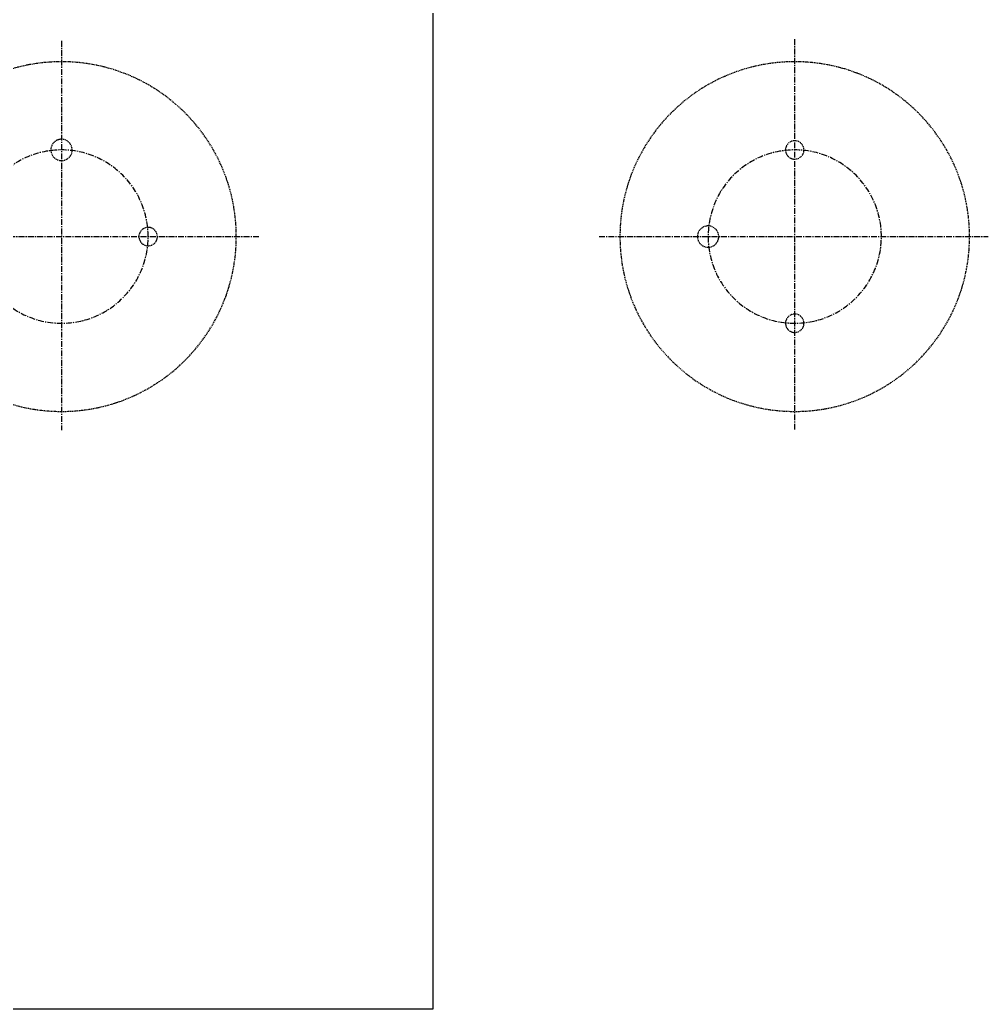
# Model space of a CAD drawing. Extents: x -1050 to 4472, y -2429 to 1188.
# Drawn here: x 3336 to 4472, y -1158 to 2 of the extents above; entities that cross this region are included whole.
import ezdxf

# ---------------------------------------------------------------- set-up
doc = ezdxf.new("R2010")
doc.units = 0
doc.header["$LTSCALE"] = 5.5
doc.header["$MEASUREMENT"] = 0
doc.linetypes.add('CENTER', pattern=[2, 1.25, -0.25, 0.25, -0.25])
doc.linetypes.add('HIDDEN', pattern=[0.375, 0.25, -0.125])
for name, color, linetype in [('CL', 1, 'CENTER'), ('CO', 3, 'CONTINUOUS'), ('OC', 1, 'HIDDEN'), ('POS', 3, 'CONTINUOUS')]:
    doc.layers.add(name, color=color, linetype=linetype)

# ---------------------------------------------------------------- blocks, each defined once
blk = doc.blocks.new('A$C5DAA2D5E')
at = {"layer": 'CL'}
for p, q in [((0, 226.4), (0, -232.1)), ((-229.5, 0), (226.9, 0))]:
    blk.add_line(p, q, dxfattribs=at)
blk.add_circle((0, 0), 101.6, dxfattribs=at)
at = {"layer": 'OC'}
for centre, radius in [((0, 0), 205), ((0, 101.6), 10.8), ((-101.6, 0), 12.5), ((0, -101.6), 10.8)]:
    blk.add_circle(centre, radius, dxfattribs=at)

msp = doc.modelspace()

# ---------------------------------------------------------------- linework, layer by layer
at = {"layer": 'CO'}
msp.add_lwpolyline([(1887.23668, 1048.16135), (3820.87359, 1048.16135), (3820.87359, -1158.18873), (1887.23668, -1158.18873)], close=True, dxfattribs=at)

# ---------------------------------------------------------------- block references
at = {"layer": 'POS', "xscale": -1}
for p, rotation in [((3385.3384, -252.22738), 90), ((4245.24133, -252.22738), 180)]:
    msp.add_blockref('A$C5DAA2D5E', p, dxfattribs=dict(at, rotation=rotation))

doc.saveas('drawing.dxf')
